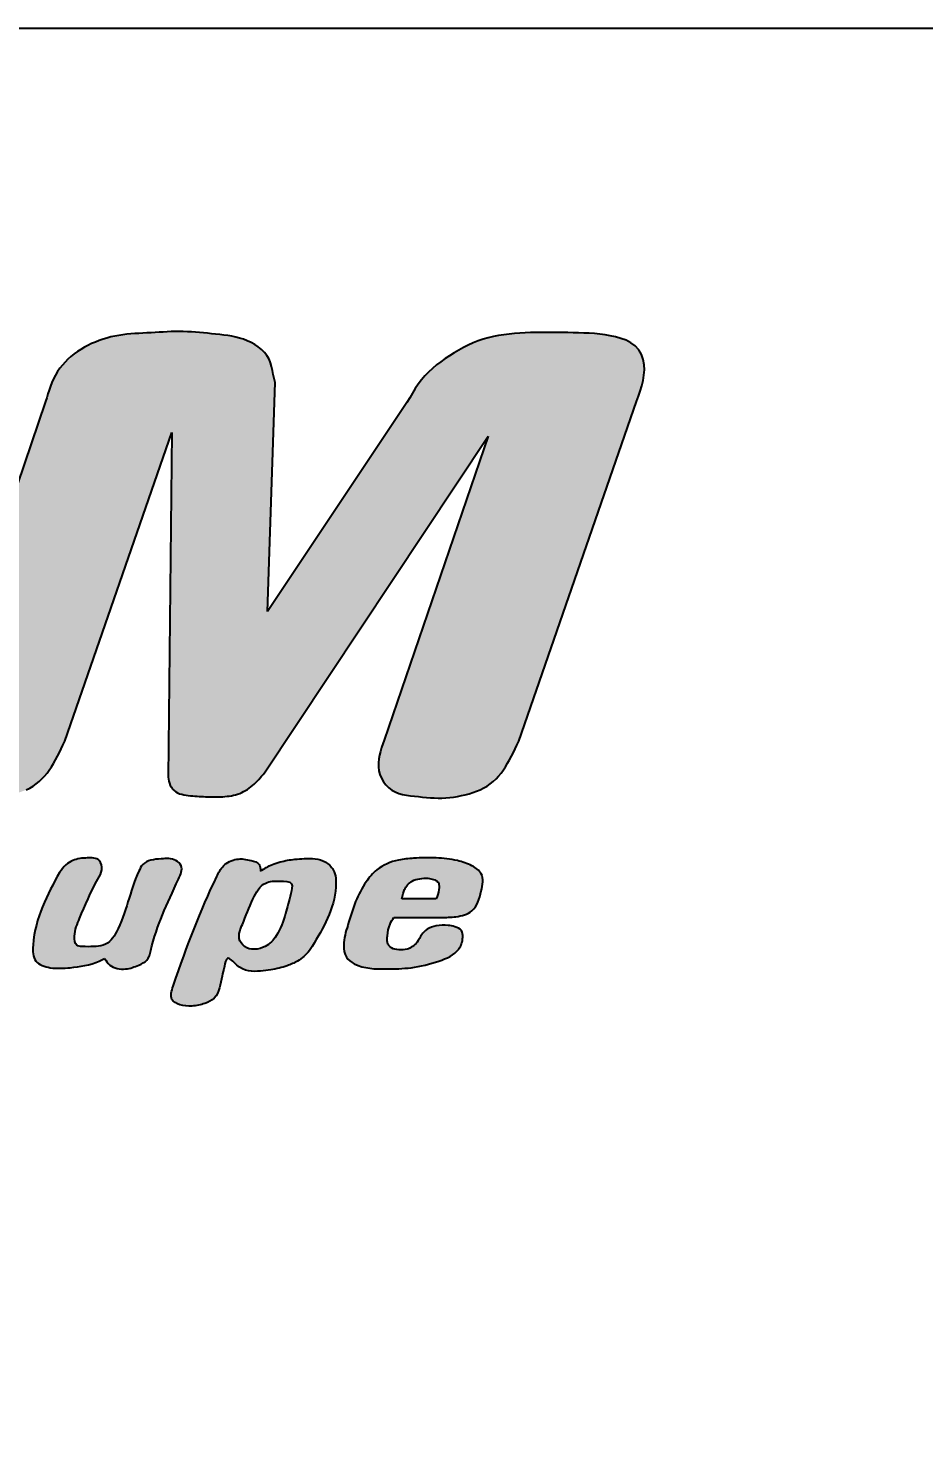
# Model space of a CAD drawing. Header units: millimetres. Extents: x 0 to 24, y -2.2 to 28.9.
# Drawn here: x 3.761 to 5.072, y 26.837 to 28.889 of the extents above; entities that cross this region are included whole.
import ezdxf
from ezdxf import colors
from ezdxf.entities.mleader import LeaderData, LeaderLine
from ezdxf.math import Vec2, Vec3

# ---------------------------------------------------------------- set-up
doc = ezdxf.new("R2010")
doc.units = ezdxf.units.MM
doc.layers.add('Cartouche', color=7, linetype='Continuous')

# ---------------------------------------------------------------- blocks, each defined once
blk = doc.blocks.new('_DOT')
at = {"color": 0}
blk.add_line((0, 0), (-1, 0), dxfattribs=at)
at = {"color": 0, "const_width": 0.333}
blk.add_lwpolyline([(-0.1665, 0, 1), (0.1665, 0, 1)], format="xyb", close=True, dxfattribs=at)

msp = doc.modelspace()

# ---------------------------------------------------------------- hatches: boundary and pattern name
at = {"layer": 'Cartouche', "linetype": 'Continuous'}
msp.add_hatch(color=7, dxfattribs=at).paths.add_polyline_path([(3.81485, 27.84642), (3.97185, 28.2981), (3.96614, 27.79415), (3.96664, 27.79105), (3.96726, 27.78796), (3.96813, 27.78493), (3.96936, 27.78197), (3.97092, 27.77917), (3.97281, 27.77661), (3.97499, 27.77436), (3.97745, 27.77249), (3.98014, 27.77098), (3.98302, 27.76978), (3.98606, 27.76886), (3.98921, 27.76815), (3.99245, 27.76761), (3.99572, 27.76719), (3.99898, 27.76685), (4.00221, 27.76654), (4.00541, 27.76626), (4.00858, 27.76601), (4.01172, 27.76579), (4.01485, 27.76559), (4.01796, 27.76542), (4.02107, 27.76529), (4.02418, 27.76518), (4.02729, 27.7651), (4.0304, 27.76505), (4.03352, 27.76504), (4.03666, 27.76505), (4.03982, 27.7651), (4.043, 27.7652), (4.04618, 27.76536), (4.04935, 27.76559), (4.05252, 27.76591), (4.05567, 27.76631), (4.05879, 27.76683), (4.06189, 27.76746), (4.06495, 27.76823), (4.06797, 27.76913), (4.07095, 27.7702), (4.07386, 27.77142), (4.0767, 27.77281), (4.07946, 27.77434), (4.08215, 27.77599), (4.08477, 27.77778), (4.08732, 27.77968), (4.08979, 27.78168), (4.09219, 27.78377), (4.09449, 27.78593), (4.09672, 27.78816), (4.09889, 27.79046), (4.101, 27.7928), (4.10307, 27.79519), (4.1051, 27.79761), (4.10712, 27.80004), (4.4343, 28.29274), (4.28257, 27.8481), (4.2805, 27.84265), (4.27853, 27.83718), (4.27677, 27.83168), (4.27533, 27.82613), (4.27432, 27.82053), (4.27383, 27.81483), (4.27396, 27.80907), (4.27474, 27.80334), (4.27621, 27.79772), (4.2784, 27.79234), (4.28131, 27.78727), (4.28485, 27.78263), (4.28894, 27.77854), (4.29349, 27.77511), (4.29843, 27.77238), (4.30368, 27.77026), (4.30918, 27.76866), (4.31487, 27.76748), (4.32071, 27.76661), (4.32661, 27.76596), (4.33253, 27.76543), (4.3384, 27.76491), (4.34419, 27.7644), (4.34993, 27.76393), (4.35562, 27.76356), (4.3613, 27.76334), (4.36697, 27.76334), (4.37265, 27.76358), (4.37833, 27.76408), (4.38402, 27.76481), (4.3897, 27.76576), (4.39537, 27.76691), (4.40102, 27.76825), (4.40665, 27.76978), (4.41223, 27.77149), (4.41771, 27.77343), (4.42304, 27.77563), (4.42818, 27.77812), (4.43307, 27.78093), (4.43767, 27.78409), (4.44198, 27.78759), (4.44602, 27.7914), (4.44982, 27.79549), (4.4534, 27.79985), (4.45678, 27.80444), (4.45998, 27.80924), (4.46302, 27.81422), (4.46593, 27.81936), (4.46874, 27.82463), (4.47145, 27.83), (4.4741, 27.83546), (4.4767, 27.84096), (4.47928, 27.8465), (4.65159, 28.34303), (4.65439, 28.35078), (4.65704, 28.35851), (4.65939, 28.36625), (4.66129, 28.37396), (4.66258, 28.38166), (4.66311, 28.38933), (4.66276, 28.39692), (4.66133, 28.40453), (4.65872, 28.412), (4.65485, 28.41887), (4.64972, 28.42464), (4.64344, 28.42918), (4.63635, 28.43269), (4.62877, 28.43542), (4.62104, 28.43757), (4.61329, 28.4393), (4.60554, 28.44066), (4.5978, 28.44169), (4.59006, 28.44245), (4.58232, 28.44299), (4.57456, 28.44336), (4.56681, 28.44363), (4.55905, 28.44383), (4.55129, 28.444), (4.54353, 28.44414), (4.53575, 28.44424), (4.52796, 28.44428), (4.52016, 28.44428), (4.51235, 28.44421), (4.50452, 28.44407), (4.49668, 28.44386), (4.48882, 28.44356), (4.48096, 28.44315), (4.47311, 28.4426), (4.4653, 28.44187), (4.45751, 28.44092), (4.4498, 28.43972), (4.44216, 28.43823), (4.43462, 28.43642), (4.42717, 28.43424), (4.41983, 28.4317), (4.41262, 28.4288), (4.40551, 28.42558), (4.39851, 28.42208), (4.39161, 28.41834), (4.38482, 28.41437), (4.37812, 28.41022), (4.37153, 28.40589), (4.36509, 28.40137), (4.35885, 28.39661), (4.35287, 28.3916), (4.3472, 28.3863), (4.34188, 28.38068), (4.33693, 28.37473), (4.3323, 28.3685), (4.32792, 28.36204), (4.32373, 28.3554), (4.31967, 28.34867), (4.31567, 28.34187), (4.11178, 28.03618), (4.1227, 28.37099), (4.12137, 28.37674), (4.12008, 28.3825), (4.11887, 28.38832), (4.11768, 28.39415), (4.11616, 28.39986), (4.11391, 28.40528), (4.11086, 28.41032), (4.10712, 28.41498), (4.1028, 28.41924), (4.09802, 28.42309), (4.0929, 28.42651), (4.08756, 28.42949), (4.08209, 28.43201), (4.07651, 28.43413), (4.07084, 28.4359), (4.06511, 28.43735), (4.05931, 28.43855), (4.05345, 28.43953), (4.04755, 28.44035), (4.04164, 28.44106), (4.03572, 28.4417), (4.0298, 28.44232), (4.02387, 28.44293), (4.01797, 28.44351), (4.01207, 28.44406), (4.00618, 28.44454), (4.00028, 28.44495), (3.99437, 28.44527), (3.98846, 28.44548), (3.98257, 28.44557), (3.97665, 28.44553), (3.97074, 28.44537), (3.96483, 28.44512), (3.95892, 28.44482), (3.95301, 28.44447), (3.9471, 28.44412), (3.94118, 28.44378), (3.93525, 28.44348), (3.92932, 28.44319), (3.92341, 28.44288), (3.9175, 28.44252), (3.9116, 28.44208), (3.90572, 28.44152), (3.89984, 28.44081), (3.894, 28.43992), (3.88818, 28.43883), (3.8824, 28.43753), (3.87666, 28.43602), (3.87096, 28.4343), (3.86533, 28.43236), (3.85978, 28.43021), (3.85431, 28.42785), (3.84893, 28.42527), (3.84365, 28.42247), (3.83849, 28.41945), (3.83347, 28.41622), (3.82861, 28.41274), (3.82395, 28.40904), (3.81952, 28.40509), (3.81533, 28.40091), (3.81141, 28.39647), (3.80778, 28.39179), (3.80445, 28.38688), (3.8014, 28.38177), (3.79863, 28.37651), (3.79613, 28.3711), (3.79389, 28.36559), (3.7919, 28.36), (3.79012, 28.35436), (3.78848, 28.34868), (3.7869, 28.34298), (3.61801, 27.84804), (3.61594, 27.84259), (3.61397, 27.83712), (3.61221, 27.83162), (3.61077, 27.82607), (3.60976, 27.82045), (3.60927, 27.81476), (3.6094, 27.809), (3.61018, 27.80327), (3.61165, 27.79765), (3.61385, 27.79226), (3.61676, 27.78718), (3.6203, 27.78254), (3.62439, 27.77845), (3.62895, 27.77502), (3.63388, 27.77228), (3.63913, 27.77017), (3.64464, 27.76857), (3.65034, 27.76738), (3.65618, 27.76651), (3.66209, 27.76586), (3.66801, 27.76533), (3.67389, 27.76482), (3.67969, 27.7643), (3.68543, 27.76383), (3.69113, 27.76346), (3.69681, 27.76324), (3.70248, 27.76324), (3.70816, 27.76348), (3.71385, 27.76398), (3.71953, 27.76471), (3.72521, 27.76566), (3.73089, 27.76681), (3.73655, 27.76816), (3.74219, 27.76968), (3.74777, 27.7714), (3.75326, 27.77334), (3.7586, 27.77554), (3.76374, 27.77804), (3.76863, 27.78085), (3.77323, 27.78401), (3.77754, 27.7875), (3.78158, 27.79131), (3.78538, 27.7954), (3.78896, 27.79976), (3.79234, 27.80436), (3.79555, 27.80917), (3.79859, 27.81415), (3.8015, 27.81928), (3.80431, 27.82455), (3.80702, 27.82993), (3.80967, 27.83538), (3.81227, 27.84089)])
h = msp.add_hatch(color=7, dxfattribs=at)
edge = h.paths.add_edge_path()
edge.add_spline(control_points=[(3.8731, 27.52892), (3.87541, 27.52539), (3.88217, 27.51504), (3.90365, 27.51128), (3.92112, 27.51822), (3.93733, 27.52519), (3.94813, 27.57459), (3.96627, 27.61206), (3.98951, 27.66241), (3.97467, 27.67577), (3.95422, 27.67461), (3.93102, 27.67227), (3.91044, 27.63054), (3.90453, 27.59103), (3.88359, 27.55536), (3.87164, 27.54703), (3.85617, 27.5462), (3.84387, 27.54583), (3.82944, 27.54735), (3.828, 27.56749), (3.84139, 27.5976), (3.8544, 27.63107), (3.87118, 27.65745), (3.86688, 27.6759), (3.8459, 27.67622), (3.82946, 27.67439), (3.8154, 27.6657), (3.81021, 27.65855), (3.80733, 27.65459)], knot_values=[0, 0, 0, 0, 0.0190581, 0.0558832, 0.0869656, 0.1081364, 0.1316178, 0.3040481, 0.3343965, 0.3512342, 0.3848472, 0.427859, 0.445213, 0.5911597, 0.6126216, 0.634088, 0.65514, 0.6819348, 0.69421, 0.7148555, 0.7566015, 0.8544142, 0.8770795, 0.8987449, 0.9261928, 0.9594788, 0.9775489, 1, 1, 1, 1], degree=3, periodic=0)
edge.add_spline(control_points=[(3.80733, 27.65459), (3.78944, 27.62194), (3.76782, 27.58251), (3.76814, 27.522), (3.79644, 27.51333), (3.82725, 27.51534), (3.85509, 27.51949), (3.87054, 27.52758), (3.8731, 27.52892)], knot_values=[0, 0, 0, 0, 0.4688453, 0.5663019, 0.6631339, 0.7833502, 0.9641614, 1, 1, 1, 1], degree=3, periodic=0)
h = msp.add_hatch(color=7, dxfattribs=at)
edge = h.paths.add_edge_path()
edge.add_spline(control_points=[(4.10135, 27.65653), (4.10122, 27.66011), (4.10091, 27.66842), (4.08441, 27.67315), (4.06663, 27.67619), (4.04616, 27.66654), (4.01423, 27.60135), (3.99296, 27.54556), (3.96711, 27.46888), (3.9847, 27.45959), (4.00147, 27.45859), (4.01889, 27.46193), (4.04077, 27.47251), (4.04346, 27.49809), (4.0483, 27.51515), (4.05223, 27.53541), (4.07259, 27.5093), (4.09449, 27.5095), (4.11972, 27.51232), (4.138, 27.51686), (4.1579, 27.52526), (4.17014, 27.53585), (4.19231, 27.57069), (4.21365, 27.60888), (4.21159, 27.65686), (4.19292, 27.6752), (4.17092, 27.67528), (4.149, 27.67398), (4.13332, 27.67119), (4.11615, 27.66578), (4.10701, 27.66007), (4.10135, 27.65653)], knot_values=[0, 0, 0, 0, 0.0126766, 0.0293601, 0.0568323, 0.0846377, 0.1080942, 0.3301633, 0.3551481, 0.3730815, 0.3956039, 0.4209682, 0.4410184, 0.4844931, 0.5040254, 0.5197425, 0.541135, 0.5875827, 0.6068819, 0.638568, 0.6599317, 0.6898759, 0.6988407, 0.8193396, 0.8520391, 0.8731392, 0.9133873, 0.9308578, 0.9586654, 0.9743952, 1, 1, 1, 1], degree=3, periodic=0)
edge = h.paths.add_edge_path()
edge.add_spline(control_points=[(4.12982, 27.64206), (4.1224, 27.64203), (4.10441, 27.64198), (4.08712, 27.61177), (4.07811, 27.58523), (4.06679, 27.55997), (4.08055, 27.53974), (4.10813, 27.5424), (4.12855, 27.56428), (4.13807, 27.59367), (4.14391, 27.61677), (4.15047, 27.64181), (4.13713, 27.64197), (4.12982, 27.64206)], knot_values=[0, 0, 0, 0, 0.076212, 0.1846602, 0.3310024, 0.4068258, 0.4573016, 0.5662796, 0.6477468, 0.7764264, 0.8850797, 0.9370238, 1, 1, 1, 1], degree=3, periodic=0)
h = msp.add_hatch(color=7, dxfattribs=at)
edge = h.paths.add_edge_path()
edge.add_spline(control_points=[(4.36636, 27.58886), (4.37325, 27.58891), (4.3884, 27.58901), (4.41613, 27.59643), (4.42427, 27.62475), (4.42935, 27.65227), (4.40945, 27.66612), (4.38714, 27.67353), (4.35789, 27.67656), (4.32899, 27.67598), (4.29909, 27.67305), (4.27301, 27.6627), (4.25345, 27.63889), (4.23912, 27.61129), (4.22969, 27.57949), (4.22173, 27.55272), (4.22462, 27.53037), (4.24771, 27.51387), (4.28188, 27.51308), (4.3238, 27.51424), (4.35949, 27.52304), (4.39128, 27.53607), (4.39809, 27.55666), (4.39676, 27.57103), (4.38604, 27.57564), (4.37367, 27.57799), (4.35952, 27.57735), (4.3455, 27.573), (4.33626, 27.5635), (4.33193, 27.55309), (4.32413, 27.54611), (4.31515, 27.54132), (4.30422, 27.54126), (4.29274, 27.54273), (4.28572, 27.55191), (4.28745, 27.56459), (4.28901, 27.57762), (4.29457, 27.58572), (4.29672, 27.58886)], knot_values=[0, 0, 0, 0, 0.0270389, 0.0594187, 0.1007186, 0.1331515, 0.1561586, 0.1853718, 0.225618, 0.268523, 0.2972795, 0.3420574, 0.3721052, 0.4145213, 0.4618596, 0.5000238, 0.5230255, 0.5425158, 0.6032447, 0.6507339, 0.7046132, 0.7482693, 0.7719385, 0.7846598, 0.7992121, 0.8119387, 0.8344284, 0.8530604, 0.8671765, 0.8842019, 0.8958822, 0.9070431, 0.9227237, 0.9374992, 0.9499753, 0.9624495, 0.9854512, 1, 1, 1, 1], degree=3, periodic=0)
edge.add_line((4.29672, 27.58886), (4.36636, 27.58886))
edge = h.paths.add_edge_path()
edge.add_line((4.30833, 27.61593), (4.35862, 27.61593))
edge.add_spline(control_points=[(4.35862, 27.61593), (4.36016, 27.62036), (4.36254, 27.62723), (4.36325, 27.63613), (4.36053, 27.64211), (4.35411, 27.64473), (4.34532, 27.64674), (4.33438, 27.64587), (4.32121, 27.64226), (4.31294, 27.63286), (4.31004, 27.62308), (4.30895, 27.61851), (4.30833, 27.61593)], knot_values=[0, 0, 0, 0, 0.1470021, 0.2277701, 0.2729243, 0.342078, 0.4318051, 0.5577113, 0.6803696, 0.8528921, 0.9167465, 1, 1, 1, 1], degree=3, periodic=0)

# ---------------------------------------------------------------- linework, layer by layer
at = {"layer": 'Cartouche', "color": 7, "linetype": 'Continuous'}
for p, q in [((0.60674, 28.88922), (20.29424, 28.88922)), ((3.85978, 28.43021), (3.85431, 28.42785)), ((3.86533, 28.43236), (3.85978, 28.43021)), ((3.87096, 28.4343), (3.86533, 28.43236)), ((3.87666, 28.43602), (3.87096, 28.4343)), ((3.8824, 28.43753), (3.87666, 28.43602)), ((3.88818, 28.43883), (3.8824, 28.43753)), ((3.894, 28.43992), (3.88818, 28.43883)), ((3.89984, 28.44081), (3.894, 28.43992)), ((3.90572, 28.44152), (3.89984, 28.44081)), ((3.9116, 28.44208), (3.90572, 28.44152)), ((3.9175, 28.44252), (3.9116, 28.44208)), ((3.92341, 28.44288), (3.9175, 28.44252)), ((3.92932, 28.44319), (3.92341, 28.44288)), ((3.93525, 28.44348), (3.92932, 28.44319)), ((3.94118, 28.44378), (3.93525, 28.44348)), ((3.9471, 28.44412), (3.94118, 28.44378)), ((3.95301, 28.44447), (3.9471, 28.44412)), ((3.95892, 28.44482), (3.95301, 28.44447)), ((3.96483, 28.44512), (3.95892, 28.44482)), ((3.97074, 28.44537), (3.96483, 28.44512)), ((3.97665, 28.44553), (3.97074, 28.44537)), ((3.98257, 28.44557), (3.97665, 28.44553)), ((3.98846, 28.44548), (3.98257, 28.44557)), ((3.99437, 28.44527), (3.98846, 28.44548)), ((4.00028, 28.44495), (3.99437, 28.44527)), ((4.00618, 28.44454), (4.00028, 28.44495)), ((4.01207, 28.44406), (4.00618, 28.44454)), ((4.01797, 28.44351), (4.01207, 28.44406)), ((4.02387, 28.44293), (4.01797, 28.44351)), ((4.0298, 28.44232), (4.02387, 28.44293)), ((4.03572, 28.4417), (4.0298, 28.44232)), ((4.04164, 28.44106), (4.03572, 28.4417)), ((4.04755, 28.44035), (4.04164, 28.44106)), ((4.05345, 28.43953), (4.04755, 28.44035)), ((4.05931, 28.43855), (4.05345, 28.43953)), ((4.06511, 28.43735), (4.05931, 28.43855)), ((4.07084, 28.4359), (4.06511, 28.43735)), ((4.07651, 28.43413), (4.07084, 28.4359)), ((4.08209, 28.43201), (4.07651, 28.43413)), ((4.08756, 28.42949), (4.08209, 28.43201)), ((4.0929, 28.42651), (4.08756, 28.42949)), ((4.41983, 28.4317), (4.41262, 28.4288)), ((4.42717, 28.43424), (4.41983, 28.4317)), ((4.43462, 28.43642), (4.42717, 28.43424)), ((4.44216, 28.43823), (4.43462, 28.43642)), ((4.4498, 28.43972), (4.44216, 28.43823)), ((4.45751, 28.44092), (4.4498, 28.43972)), ((4.4653, 28.44187), (4.45751, 28.44092)), ((4.47311, 28.4426), (4.4653, 28.44187)), ((4.48096, 28.44315), (4.47311, 28.4426)), ((4.48882, 28.44356), (4.48096, 28.44315)), ((4.49668, 28.44386), (4.48882, 28.44356)), ((4.50452, 28.44407), (4.49668, 28.44386)), ((4.51235, 28.44421), (4.50452, 28.44407)), ((4.52016, 28.44428), (4.51235, 28.44421)), ((4.52796, 28.44428), (4.52016, 28.44428)), ((4.53575, 28.44424), (4.52796, 28.44428)), ((4.54353, 28.44414), (4.53575, 28.44424)), ((4.55129, 28.444), (4.54353, 28.44414)), ((4.55905, 28.44383), (4.55129, 28.444)), ((4.56681, 28.44363), (4.55905, 28.44383)), ((4.57456, 28.44336), (4.56681, 28.44363)), ((4.58232, 28.44299), (4.57456, 28.44336)), ((4.59006, 28.44245), (4.58232, 28.44299)), ((4.5978, 28.44169), (4.59006, 28.44245)), ((4.60554, 28.44066), (4.5978, 28.44169)), ((4.61329, 28.4393), (4.60554, 28.44066)), ((4.62104, 28.43757), (4.61329, 28.4393)), ((4.62877, 28.43542), (4.62104, 28.43757)), ((4.63635, 28.43269), (4.62877, 28.43542)), ((4.64344, 28.42918), (4.63635, 28.43269)), ((4.64972, 28.42464), (4.64344, 28.42918)), ((3.82395, 28.40904), (3.81952, 28.40509)), ((3.82861, 28.41274), (3.82395, 28.40904)), ((3.83347, 28.41622), (3.82861, 28.41274)), ((3.83849, 28.41945), (3.83347, 28.41622)), ((3.84365, 28.42247), (3.83849, 28.41945)), ((3.84893, 28.42527), (3.84365, 28.42247)), ((3.85431, 28.42785), (3.84893, 28.42527)), ((4.09802, 28.42309), (4.0929, 28.42651)), ((4.1028, 28.41924), (4.09802, 28.42309)), ((4.10712, 28.41498), (4.1028, 28.41924)), ((4.11086, 28.41032), (4.10712, 28.41498)), ((4.11391, 28.40528), (4.11086, 28.41032)), ((4.37812, 28.41022), (4.37153, 28.40589)), ((4.38482, 28.41437), (4.37812, 28.41022)), ((4.39161, 28.41834), (4.38482, 28.41437)), ((4.39851, 28.42208), (4.39161, 28.41834)), ((4.40551, 28.42558), (4.39851, 28.42208)), ((4.41262, 28.4288), (4.40551, 28.42558)), ((4.65485, 28.41887), (4.64972, 28.42464)), ((4.65872, 28.412), (4.65485, 28.41887)), ((4.66133, 28.40453), (4.65872, 28.412)), ((3.80778, 28.39179), (3.80445, 28.38688)), ((3.81141, 28.39647), (3.80778, 28.39179)), ((3.81533, 28.40091), (3.81141, 28.39647)), ((3.81952, 28.40509), (3.81533, 28.40091)), ((4.11616, 28.39986), (4.11391, 28.40528)), ((4.11768, 28.39415), (4.11616, 28.39986)), ((4.11887, 28.38832), (4.11768, 28.39415)), ((4.12008, 28.3825), (4.11887, 28.38832)), ((4.35287, 28.3916), (4.3472, 28.3863)), ((4.35885, 28.39661), (4.35287, 28.3916)), ((4.36509, 28.40137), (4.35885, 28.39661)), ((4.37153, 28.40589), (4.36509, 28.40137)), ((4.66276, 28.39692), (4.66133, 28.40453)), ((4.66258, 28.38166), (4.66311, 28.38933)), ((4.66311, 28.38933), (4.66276, 28.39692)), ((3.79613, 28.3711), (3.79389, 28.36559)), ((3.79863, 28.37651), (3.79613, 28.3711)), ((3.8014, 28.38177), (3.79863, 28.37651)), ((3.80445, 28.38688), (3.8014, 28.38177)), ((4.11178, 28.03618), (4.1227, 28.37099)), ((4.12137, 28.37674), (4.12008, 28.3825)), ((4.1227, 28.37099), (4.12137, 28.37674)), ((4.3323, 28.3685), (4.32792, 28.36204)), ((4.33693, 28.37473), (4.3323, 28.3685)), ((4.34188, 28.38068), (4.33693, 28.37473)), ((4.3472, 28.3863), (4.34188, 28.38068)), ((4.65939, 28.36625), (4.66129, 28.37396)), ((4.66129, 28.37396), (4.66258, 28.38166)), ((3.78848, 28.34868), (3.7869, 28.34298)), ((3.79012, 28.35436), (3.78848, 28.34868)), ((3.7919, 28.36), (3.79012, 28.35436)), ((3.79389, 28.36559), (3.7919, 28.36)), ((4.31967, 28.34867), (4.31567, 28.34187)), ((4.32373, 28.3554), (4.31967, 28.34867)), ((4.32792, 28.36204), (4.32373, 28.3554)), ((4.65159, 28.34303), (4.65439, 28.35078)), ((4.65439, 28.35078), (4.65704, 28.35851)), ((4.65704, 28.35851), (4.65939, 28.36625)), ((3.7869, 28.34298), (3.61801, 27.84804)), ((4.31567, 28.34187), (4.11178, 28.03618)), ((4.47928, 27.8465), (4.65159, 28.34303)), ((3.81485, 27.84642), (3.97185, 28.2981)), ((3.97185, 28.2981), (3.96614, 27.79415)), ((4.10712, 27.80004), (4.4343, 28.29274)), ((4.4343, 28.29274), (4.28257, 27.8481)), ((3.80702, 27.82993), (3.80967, 27.83538)), ((3.80967, 27.83538), (3.81227, 27.84089)), ((3.81227, 27.84089), (3.81485, 27.84642)), ((4.27853, 27.83718), (4.27677, 27.83168)), ((4.2805, 27.84265), (4.27853, 27.83718)), ((4.28257, 27.8481), (4.2805, 27.84265)), ((4.47145, 27.83), (4.4741, 27.83546)), ((4.4741, 27.83546), (4.4767, 27.84096)), ((4.4767, 27.84096), (4.47928, 27.8465)), ((3.79555, 27.80917), (3.79859, 27.81415)), ((3.79859, 27.81415), (3.8015, 27.81928)), ((3.8015, 27.81928), (3.80431, 27.82455)), ((3.80431, 27.82455), (3.80702, 27.82993)), ((4.27432, 27.82053), (4.27383, 27.81483)), ((4.27383, 27.81483), (4.27396, 27.80907)), ((4.27533, 27.82613), (4.27432, 27.82053)), ((4.27677, 27.83168), (4.27533, 27.82613)), ((4.45998, 27.80924), (4.46302, 27.81422)), ((4.46302, 27.81422), (4.46593, 27.81936)), ((4.46593, 27.81936), (4.46874, 27.82463)), ((4.46874, 27.82463), (4.47145, 27.83)), ((3.78158, 27.79131), (3.78538, 27.7954)), ((3.78538, 27.7954), (3.78896, 27.79976)), ((3.78896, 27.79976), (3.79234, 27.80436)), ((3.79234, 27.80436), (3.79555, 27.80917)), ((3.96614, 27.79415), (3.96664, 27.79105)), ((4.09889, 27.79046), (4.101, 27.7928)), ((4.101, 27.7928), (4.10307, 27.79519)), ((4.10307, 27.79519), (4.1051, 27.79761)), ((4.1051, 27.79761), (4.10712, 27.80004)), ((4.27396, 27.80907), (4.27474, 27.80334)), ((4.27474, 27.80334), (4.27621, 27.79772)), ((4.27621, 27.79772), (4.2784, 27.79234)), ((4.44602, 27.7914), (4.44982, 27.79549)), ((4.44982, 27.79549), (4.4534, 27.79985)), ((4.4534, 27.79985), (4.45678, 27.80444)), ((4.45678, 27.80444), (4.45998, 27.80924)), ((3.7586, 27.77554), (3.76374, 27.77804)), ((3.76374, 27.77804), (3.76863, 27.78085)), ((3.76863, 27.78085), (3.77323, 27.78401)), ((3.77323, 27.78401), (3.77754, 27.7875)), ((3.77754, 27.7875), (3.78158, 27.79131)), ((3.96664, 27.79105), (3.96726, 27.78796)), ((3.96726, 27.78796), (3.96813, 27.78493)), ((3.96813, 27.78493), (3.96936, 27.78197)), ((3.96936, 27.78197), (3.97092, 27.77917)), ((3.97092, 27.77917), (3.97281, 27.77661)), ((3.97281, 27.77661), (3.97499, 27.77436)), ((3.97499, 27.77436), (3.97745, 27.77249)), ((3.97745, 27.77249), (3.98014, 27.77098)), ((4.07386, 27.77142), (4.0767, 27.77281)), ((4.0767, 27.77281), (4.07946, 27.77434)), ((4.07946, 27.77434), (4.08215, 27.77599)), ((4.08215, 27.77599), (4.08477, 27.77778)), ((4.08477, 27.77778), (4.08732, 27.77968)), ((4.08732, 27.77968), (4.08979, 27.78168)), ((4.08979, 27.78168), (4.09219, 27.78377)), ((4.09219, 27.78377), (4.09449, 27.78593)), ((4.09449, 27.78593), (4.09672, 27.78816)), ((4.09672, 27.78816), (4.09889, 27.79046)), ((4.2784, 27.79234), (4.28131, 27.78727)), ((4.28131, 27.78727), (4.28485, 27.78263)), ((4.28485, 27.78263), (4.28894, 27.77854)), ((4.28894, 27.77854), (4.29349, 27.77511)), ((4.29349, 27.77511), (4.29843, 27.77238)), ((4.29843, 27.77238), (4.30368, 27.77026)), ((4.41223, 27.77149), (4.41771, 27.77343)), ((4.41771, 27.77343), (4.42304, 27.77563)), ((4.42304, 27.77563), (4.42818, 27.77812)), ((4.42818, 27.77812), (4.43307, 27.78093)), ((4.43307, 27.78093), (4.43767, 27.78409)), ((4.43767, 27.78409), (4.44198, 27.78759)), ((4.44198, 27.78759), (4.44602, 27.7914)), ((3.98014, 27.77098), (3.98302, 27.76978)), ((3.98302, 27.76978), (3.98606, 27.76886)), ((3.98606, 27.76886), (3.98921, 27.76815)), ((3.98921, 27.76815), (3.99245, 27.76761)), ((3.99245, 27.76761), (3.99572, 27.76719)), ((3.99572, 27.76719), (3.99898, 27.76685)), ((3.99898, 27.76685), (4.00221, 27.76654)), ((4.00221, 27.76654), (4.00541, 27.76626)), ((4.00541, 27.76626), (4.00858, 27.76601)), ((4.00858, 27.76601), (4.01172, 27.76579)), ((4.01172, 27.76579), (4.01485, 27.76559)), ((4.01485, 27.76559), (4.01796, 27.76542)), ((4.01796, 27.76542), (4.02107, 27.76529)), ((4.02107, 27.76529), (4.02418, 27.76518)), ((4.02418, 27.76518), (4.02729, 27.7651)), ((4.02729, 27.7651), (4.0304, 27.76505)), ((4.0304, 27.76505), (4.03352, 27.76504)), ((4.03352, 27.76504), (4.03666, 27.76505)), ((4.03666, 27.76505), (4.03982, 27.7651)), ((4.03982, 27.7651), (4.043, 27.7652)), ((4.043, 27.7652), (4.04618, 27.76536)), ((4.04618, 27.76536), (4.04935, 27.76559)), ((4.04935, 27.76559), (4.05252, 27.76591)), ((4.05252, 27.76591), (4.05567, 27.76631)), ((4.05567, 27.76631), (4.05879, 27.76683)), ((4.05879, 27.76683), (4.06189, 27.76746)), ((4.06189, 27.76746), (4.06495, 27.76823)), ((4.06495, 27.76823), (4.06797, 27.76913)), ((4.06797, 27.76913), (4.07095, 27.7702)), ((4.07095, 27.7702), (4.07386, 27.77142)), ((4.30368, 27.77026), (4.30918, 27.76866)), ((4.30918, 27.76866), (4.31487, 27.76748)), ((4.31487, 27.76748), (4.32071, 27.76661)), ((4.32071, 27.76661), (4.32661, 27.76596)), ((4.32661, 27.76596), (4.33253, 27.76543)), ((4.33253, 27.76543), (4.3384, 27.76491)), ((4.3384, 27.76491), (4.34419, 27.7644)), ((4.34419, 27.7644), (4.34993, 27.76393)), ((4.34993, 27.76393), (4.35562, 27.76356)), ((4.35562, 27.76356), (4.3613, 27.76334)), ((4.3613, 27.76334), (4.36697, 27.76334)), ((4.36697, 27.76334), (4.37265, 27.76358)), ((4.37265, 27.76358), (4.37833, 27.76408)), ((4.37833, 27.76408), (4.38402, 27.76481)), ((4.38402, 27.76481), (4.3897, 27.76576)), ((4.3897, 27.76576), (4.39537, 27.76691)), ((4.39537, 27.76691), (4.40102, 27.76825)), ((4.40102, 27.76825), (4.40665, 27.76978)), ((4.40665, 27.76978), (4.41223, 27.77149)), ((4.35862, 27.61593), (4.30833, 27.61593)), ((4.29672, 27.58886), (4.36636, 27.58886))]:
    msp.add_line(p, q, dxfattribs=at)
for points, knots in [([(3.8731, 27.52892), (3.87541, 27.52539), (3.88217, 27.51504), (3.90365, 27.51128), (3.92112, 27.51822), (3.93733, 27.52519), (3.94813, 27.57459), (3.96627, 27.61206), (3.98951, 27.66241), (3.97467, 27.67577), (3.95422, 27.67461), (3.93102, 27.67227), (3.91044, 27.63054), (3.90453, 27.59103), (3.88359, 27.55536), (3.87164, 27.54703), (3.85617, 27.5462), (3.84387, 27.54583), (3.82944, 27.54735), (3.828, 27.56749), (3.84139, 27.5976), (3.8544, 27.63107), (3.87118, 27.65745), (3.86688, 27.6759), (3.8459, 27.67622), (3.82946, 27.67439), (3.8154, 27.6657), (3.81021, 27.65855), (3.80733, 27.65459)], [0, 0, 0, 0, 0.0190581, 0.0558832, 0.0869656, 0.1081364, 0.1316178, 0.3040481, 0.3343965, 0.3512342, 0.3848472, 0.427859, 0.445213, 0.5911597, 0.6126216, 0.634088, 0.65514, 0.6819348, 0.69421, 0.7148555, 0.7566015, 0.8544142, 0.8770795, 0.8987449, 0.9261928, 0.9594788, 0.9775489, 1, 1, 1, 1]), ([(4.10135, 27.65653), (4.10122, 27.66011), (4.10091, 27.66842), (4.08441, 27.67315), (4.06663, 27.67619), (4.04616, 27.66654), (4.01423, 27.60135), (3.99296, 27.54556), (3.96711, 27.46888), (3.9847, 27.45959), (4.00147, 27.45859), (4.01889, 27.46193), (4.04077, 27.47251), (4.04346, 27.49809), (4.0483, 27.51515), (4.05223, 27.53541), (4.07259, 27.5093), (4.09449, 27.5095), (4.11972, 27.51232), (4.138, 27.51686), (4.1579, 27.52526), (4.17014, 27.53585), (4.19231, 27.57069), (4.21365, 27.60888), (4.21159, 27.65686), (4.19292, 27.6752), (4.17092, 27.67528), (4.149, 27.67398), (4.13332, 27.67119), (4.11615, 27.66578), (4.10701, 27.66007), (4.10135, 27.65653)], [0, 0, 0, 0, 0.0126766, 0.0293601, 0.0568323, 0.0846377, 0.1080942, 0.3301633, 0.3551481, 0.3730815, 0.3956039, 0.4209682, 0.4410184, 0.4844931, 0.5040254, 0.5197425, 0.541135, 0.5875827, 0.6068819, 0.638568, 0.6599317, 0.6898759, 0.6988407, 0.8193396, 0.8520391, 0.8731392, 0.9133873, 0.9308578, 0.9586654, 0.9743952, 1, 1, 1, 1]), ([(4.36636, 27.58886), (4.37325, 27.58891), (4.3884, 27.58901), (4.41613, 27.59643), (4.42427, 27.62475), (4.42935, 27.65227), (4.40945, 27.66612), (4.38714, 27.67353), (4.35789, 27.67656), (4.32899, 27.67598), (4.29909, 27.67305), (4.27301, 27.6627), (4.25345, 27.63889), (4.23912, 27.61129), (4.22969, 27.57949), (4.22173, 27.55272), (4.22462, 27.53037), (4.24771, 27.51387), (4.28188, 27.51308), (4.3238, 27.51424), (4.35949, 27.52304), (4.39128, 27.53607), (4.39809, 27.55666), (4.39676, 27.57103), (4.38604, 27.57564), (4.37367, 27.57799), (4.35952, 27.57735), (4.3455, 27.573), (4.33626, 27.5635), (4.33193, 27.55309), (4.32413, 27.54611), (4.31515, 27.54132), (4.30422, 27.54126), (4.29274, 27.54273), (4.28572, 27.55191), (4.28745, 27.56459), (4.28901, 27.57762), (4.29457, 27.58572), (4.29672, 27.58886)], [0, 0, 0, 0, 0.0270389, 0.0594187, 0.1007186, 0.1331515, 0.1561586, 0.1853718, 0.225618, 0.268523, 0.2972795, 0.3420574, 0.3721052, 0.4145213, 0.4618596, 0.5000238, 0.5230255, 0.5425158, 0.6032447, 0.6507339, 0.7046132, 0.7482693, 0.7719385, 0.7846598, 0.7992121, 0.8119387, 0.8344284, 0.8530604, 0.8671765, 0.8842019, 0.8958822, 0.9070431, 0.9227237, 0.9374992, 0.9499753, 0.9624495, 0.9854512, 1, 1, 1, 1]), ([(3.80733, 27.65459), (3.78944, 27.62194), (3.76782, 27.58251), (3.76814, 27.522), (3.79644, 27.51333), (3.82725, 27.51534), (3.85509, 27.51949), (3.87054, 27.52758), (3.8731, 27.52892)], [0, 0, 0, 0, 0.4688453, 0.5663019, 0.6631339, 0.7833502, 0.9641614, 1, 1, 1, 1]), ([(4.12982, 27.64206), (4.1224, 27.64203), (4.10441, 27.64198), (4.08712, 27.61177), (4.07811, 27.58523), (4.06679, 27.55997), (4.08055, 27.53974), (4.10813, 27.5424), (4.12855, 27.56428), (4.13807, 27.59367), (4.14391, 27.61677), (4.15047, 27.64181), (4.13713, 27.64197), (4.12982, 27.64206)], [0, 0, 0, 0, 0.076212, 0.1846602, 0.3310024, 0.4068258, 0.4573016, 0.5662796, 0.6477468, 0.7764264, 0.8850797, 0.9370238, 1, 1, 1, 1]), ([(4.30833, 27.61593), (4.30895, 27.61851), (4.31004, 27.62308), (4.31294, 27.63286), (4.32121, 27.64226), (4.33438, 27.64587), (4.34532, 27.64674), (4.35411, 27.64473), (4.36053, 27.64211), (4.36325, 27.63613), (4.36254, 27.62723), (4.36016, 27.62036), (4.35862, 27.61593)], [0, 0, 0, 0, 0.0832535, 0.1471079, 0.3196304, 0.4422887, 0.5681949, 0.657922, 0.7270757, 0.7722299, 0.8529979, 1, 1, 1, 1])]:
    msp.add_open_spline(points, degree=3, knots=knots, dxfattribs=at)

# ---------------------------------------------------------------- leaders
ml = msp.add_multileader_mtext('Standard', dxfattribs=at)
ml.set_content('{\\pxsm0.775;\\fArial|b0||i0||c0|p34;\\W1.;Hauteur à Monter : 290cm\\P}', color=256)
ml.set_leader_properties()
ml.set_arrow_properties(name='DOT')
ml.build(insert=Vec2(0, 0))
ml.multileader.update_dxf_attribs({"leader_type": 0, "dogleg_length": 0, "arrow_head_size": 0.50625})
ctx = ml.context
ctx.base_point, ctx.char_height, ctx.arrow_head_size, ctx.landing_gap_size = Vec3(7.10934, 27.92617), 0.3375, 0.50625, 0.0675
ctx.text_align_type = 1
notes = []
notes.append((ctx, [(0, (0, 0, 0), (0, 0), (1, 0), 1, [])]))
ctx.mtext.insert, ctx.mtext.alignment = Vec3(11.81154, 28.09778), 2
for ctx, leaders in notes:
    for number, flags, end, landing, length, lines in leaders:
        leader = LeaderData()
        leader.index, (leader.has_last_leader_line, leader.has_dogleg_vector, leader.attachment_direction) = number, flags
        leader.last_leader_point, leader.dogleg_vector, leader.dogleg_length = Vec3(end), Vec3(landing), length
        for number, points, colour, breaks in lines:
            line = LeaderLine()
            line.index, line.vertices, line.color, line.breaks = number, Vec3.list(points), colors.encode_raw_color(colour), breaks
            leader.lines.append(line)
        ctx.leaders.append(leader)

doc.saveas('drawing.dxf')
